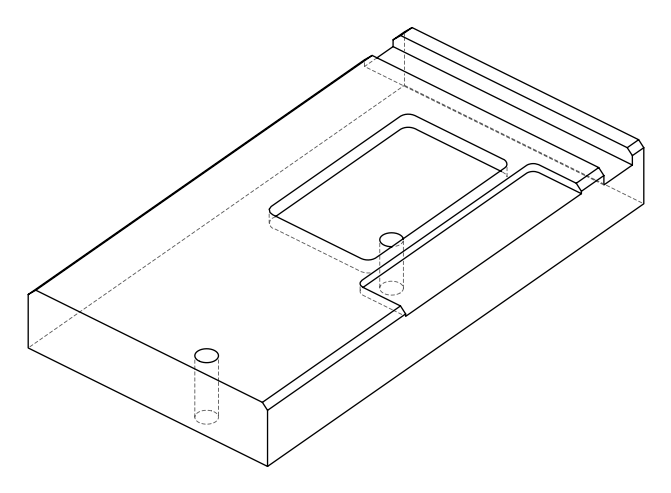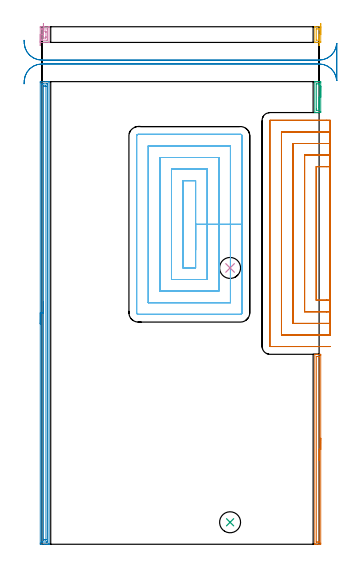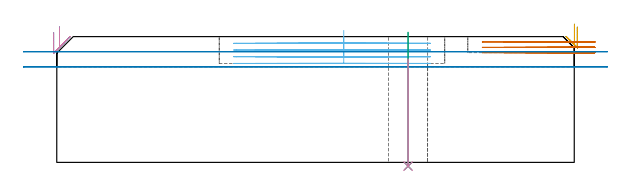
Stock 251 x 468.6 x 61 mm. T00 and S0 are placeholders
(PLAN: 10 operations, 3 tool changes, 47.5 min)
(1 AREA_MILL | FG_CHAMFER_SURFACE | UGT0205_001 | 2.94 min | 2559 mm3)
(2 AREA_MILL_1 | FG_CHAMFER_SURFACE_1 | UGT0205_001 | 10.27 min | 13565 mm3)
(3 AREA_MILL_2 | FG_CHAMFER_SURFACE_2 | UGT0205_001 | 0.64 min | 511 mm3)
(4 AREA_MILL_3 | FG_CHAMFER_SURFACE_3 | UGT0205_001 | 0.56 min | 612 mm3)
(5 AREA_MILL_4 | FG_CHAMFER_SURFACE_4 | UGT0205_001 | 0.42 min | 260 mm3)
(6 MILL_RECTANGULAR_POCKET | POCKET_RECTANGULAR_STRAIGHT | UGT0201_103 | Follow Part, ap 3.5, ae 75% | 14.68 min | 250956 mm3)
(7 MILL_SLOT | SLOT_PARTIAL_RECTANGULAR | UGT0201_103 | Follow Part, ap 3.5, ae 75% | 14.94 min | 87846 mm3)
(8 MILL_RECTANGULAR_SLOT | SLOT_RECTANGULAR | UGT0201_004 | Follow Part, ap 8, ae 75% | 2.58 min | 130568 mm3)
(9 INDEXABLE_INSERT_DRILL_THROUGH_HOLE_FROM_SOLID | STEP1HOLE | NXT0302_009 | 0.26 min | 17317 mm3)
(10 INDEXABLE_INSERT_DRILL_THROUGH_HOLE_FROM_SOLID_1 | STEP1HOLE_1 | NXT0302_009 | 0.21 min | 13523 mm3)
(TOOL UGT0205_001 | Chamfer Mill 20 x 3 x 45 deg. | D20 FL50 Z2)
(TOOL UGT0201_103 | End Mill 14 mm | D14 FL19 Z2)
(TOOL UGT0201_004 | End Mill 32 mm | D32 FL53 Z6)
(TOOL NXT0302_009 | Index. Insert Drill 19mm [880-D1900L25-05] | D19 PA176 FL95 Z2)
(OP 1 AREA_MILL)
G17 G21 G94 G90
T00 M6
G54
G17 G0 G90 X252.5 Y96. S1061 M3
G43 Z71. H0
Z65.6
G94 G1 Y95.962 Z64.728 F250.
Y95.848 Z63.863
Y95.659 Z63.012
Y95.397 Z62.18
Y95.063 Z61.374
Y94.66 Z60.6
Y94.192 Z59.864
Y93.66 Z59.172
Y93.071 Z58.529
Y92.428 Z57.94
Y91.736 Z57.408
Y91. Z56.94
Y90.226 Z56.537
Y89.42 Z56.203
Y88.588 Z55.941
Y87.736 Z55.752
Y86.872 Z55.638
Y86. Z55.6
Y1.026
X252.499 Y0.627 Z55.601
X252.495 Y0.137 Z55.603
X252.491 Y0.009 Z55.605
X252.01 Y0. Z56.086
X250.242 Z57.853
X248.829 Z59.267
X248.474 Z59.621
X247.493 Z60.607
X247.118 Y0.008 Z60.973
X247.103 Y0.009 Z60.988
X247.1 Y0.18 Z61.
Y171.82
X247.103 Y171.992 Z60.988
X247.119 Y172. Z60.972
X247.493 Z60.606
X247.763 Z60.336
X248.474 Z59.621
X249.713 Z58.384
X251.126 Z56.969
X251.746 Z56.35
X252.01 Y171.997 Z56.086
X252.491 Y171.991 Z55.605
X252.495 Y171.863 Z55.603
X252.499 Y171.373 Z55.601
X252.5 Y170.878 Z55.6
Y86.
X251.086 Z57.014
X251.085 Y2.095 Z57.015
X251.084 Y2.041 Z57.016
X251.082 Y2.016 Z57.018
X251.08 Y2.011 Z57.02
X251.062 Y2.009 Z57.038
X250.651 Y2.001 Z57.449
X249.358 Z58.742
X248.881 Y2.003 Z59.219
X248.636 Y2.01 Z59.464
X248.521 Y2.017 Z59.579
X248.515 Y2.373 Z59.585
Y2.415
Y169.905
X248.516 Y169.959 Z59.584
X248.518 Y169.984 Z59.582
X248.52 Y169.989 Z59.58
X248.539 Y169.991 Z59.561
X248.949 Y169.999 Z59.151
X250.242 Z57.858
X250.719 Y169.998 Z57.381
X250.964 Y169.99 Z57.136
X251.079 Y169.984 Z57.021
X251.085 Y169.627 Z57.015
Y169.586
X251.086 Y86. Z57.014
Y85.128 Z57.052
Y84.264 Z57.166
Y83.412 Z57.355
Y82.58 Z57.617
Y81.774 Z57.951
Y81. Z58.354
Y80.264 Z58.823
Y79.572 Z59.354
Y78.929 Z59.943
Y78.34 Z60.586
Y77.809 Z61.278
Y77.34 Z62.014
Y76.937 Z62.788
Y76.603 Z63.594
Y76.341 Z64.426
Y76.152 Z65.278
Y76.038 Z66.143
Y76. Z67.014
G0 Z71.
M5
M2
(OP 2 AREA_MILL_1)
G17 G21 G94 G90
T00 M6
G54
G17 G0 G90 X-1.5 Y199.45 S1061 M3
G43 Z71. H0
Z63.
G94 G1 Y199.488 Z62.128 F250.
Y199.602 Z61.264
Y199.791 Z60.412
Y200.053 Z59.58
Y200.387 Z58.774
Y200.79 Z58.
Y201.258 Z57.264
Y201.79 Z56.572
Y202.379 Z55.929
Y203.022 Z55.34
Y203.714 Z54.808
Y204.45 Z54.34
Y205.224 Z53.937
Y206.03 Z53.603
Y206.862 Z53.341
Y207.714 Z53.152
Y208.578 Z53.038
Y209.45 Z53.
Y417.85
X-1.499 Y418.269 Z53.001
X-1.495 Y418.739 Z53.003
X-1.492 Y418.89 Z53.006
X-1.031 Y418.9 Z53.466
X3.383 Z57.877
X4.785 Z59.281
X5.148 Z59.643
X5.875 Z60.375
X6.114 Z60.613
X6.489 Y418.893 Z60.98
X6.497 Y418.891 Z60.988
X6.5 Y418.716 Z61.
Y0.18
X6.504 Y0.01 Z60.995
X6.489 Y0.008 Z60.98
X6.114 Y0. Z60.613
X5.875 Z60.375
X5.148 Z59.643
X3.902 Z58.399
X2.621 Z57.116
X-1.031 Y0.001 Z53.466
X-1.26 Y0.004 Z53.237
X-1.492 Y0.01 Z53.006
X-1.495 Y0.161 Z53.003
X-1.499 Y0.631 Z53.001
X-1.5 Y1.107 Z53.
Y209.45
X-0.086 Z54.414
X-0.085 Y416.416 Z54.415
Y416.48
X-0.079 Y416.886 Z54.421
X0.324 Y416.896 Z54.824
X0.735 Y416.899 Z55.235
X1.203 Y416.9 Z55.703
X4.265 Y416.899 Z58.765
X4.737 Y416.897 Z59.237
X4.974 Y416.89 Z59.474
X5.079 Y416.865 Z59.579
X5.085 Y416.544 Z59.585
Y416.48
Y2.484
Y2.42
X5.079 Y2.014 Z59.579
X4.676 Y2.004 Z59.176
X4.265 Y2.001 Z58.765
X3.797 Y2. Z58.297
X0.735 Y2.001 Z55.235
X0.263 Y2.003 Z54.763
X0.026 Y2.01 Z54.526
X-0.079 Y2.035 Z54.421
X-0.085 Y2.356 Z54.415
Y2.42
X-0.086 Y209.45 Z54.414
X1.328 Z55.828
X1.329 Y414.691 Z55.829
X1.33 Y414.838 Z55.83
X1.333 Y414.873 Z55.833
X1.335 Y414.885 Z55.835
X1.344 Y414.89 Z55.844
X1.414 Y414.897 Z55.914
X1.617 Y414.899 Z56.117
X2.294 Y414.9 Z56.794
X3.177 Z57.677
X3.383 Y414.898 Z57.883
X3.588 Y414.894 Z58.088
X3.646 Y414.89 Z58.146
X3.665 Y414.883 Z58.165
X3.667 Y414.866 Z58.167
X3.67 Y414.789 Z58.17
X3.671 Y414.691 Z58.171
Y414.399
Y4.208
X3.67 Y4.062 Z58.17
X3.667 Y4.027 Z58.167
X3.665 Y4.015 Z58.165
X3.655 Y4.01 Z58.155
X3.586 Y4.003 Z58.086
X3.383 Y4.001 Z57.883
X2.706 Y4. Z57.206
X1.823 Z56.323
X1.617 Y4.002 Z56.117
X1.412 Y4.006 Z55.912
X1.354 Y4.01 Z55.854
X1.335 Y4.016 Z55.835
X1.333 Y4.034 Z55.833
X1.33 Y4.111 Z55.83
X1.329 Y4.208 Z55.829
X1.328 Y4.501 Z55.828
Y209.45
Y210.322 Z55.867
Y211.186 Z55.98
Y212.038 Z56.169
Y212.87 Z56.432
Y213.676 Z56.765
Y214.45 Z57.168
Y215.186 Z57.637
Y215.878 Z58.168
Y216.521 Z58.757
Y217.11 Z59.401
Y217.642 Z60.093
Y218.11 Z60.828
Y218.513 Z61.602
Y218.847 Z62.408
Y219.109 Z63.24
Y219.298 Z64.092
Y219.412 Z64.957
Y219.45 Z65.828
G0 Z71.
M5
M2
(OP 3 AREA_MILL_2)
G17 G21 G94 G90
T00 M6
G54
G17 G0 G90 X252.5 Y414.9 S1061 M3
G43 Z71. H0
Z65.6
G94 G1 Y414.862 Z64.728 F250.
Y414.748 Z63.863
Y414.559 Z63.012
Y414.297 Z62.18
Y413.963 Z61.374
Y413.56 Z60.6
Y413.091 Z59.864
Y412.56 Z59.172
Y411.971 Z58.529
Y411.328 Z57.94
Y410.636 Z57.408
Y409.9 Z56.94
Y409.126 Z56.537
Y408.32 Z56.203
Y407.488 Z55.941
Y406.636 Z55.752
Y405.772 Z55.638
Y404.9 Z55.6
Y391.908
X252.499 Y391.509 Z55.601
X252.494 Y391.021 Z55.603
X252.491 Y390.909 Z55.605
X252.01 Y390.9 Z56.085
X250.242 Z57.852
X249.681 Z58.416
X249.358 Z58.738
X248.796 Z59.3
X248.474 Z59.621
X247.457 Z60.642
X247.117 Y390.907 Z60.974
X247.103 Y390.909 Z60.988
X247.1 Y391.063 Z61.
Y418.737
X247.102 Y418.892 Z60.988
X247.117 Y418.9 Z60.973
X247.457 Z60.642
X247.829 Z60.271
X248.474 Z59.621
X249.68 Z58.416
X250.242 Z57.852
X251.73 Z56.366
X252.01 Y418.897 Z56.085
X252.491 Y418.891 Z55.605
X252.494 Y418.779 Z55.603
X252.499 Y418.291 Z55.601
X252.5 Y417.796 Z55.6
Y404.9
X251.086 Z57.014
Y393.295
X251.085 Y393.082 Z57.015
X251.082 Y392.975 Z57.018
X251.079 Y392.925 Z57.021
X251.072 Y392.91 Z57.028
X251.024 Y392.907 Z57.076
X250.632 Y392.901 Z57.468
X248.864 Z59.236
X248.633 Y392.906 Z59.467
X248.529 Y392.91 Z59.571
X248.516 Y393.252 Z59.584
X248.515 Y393.295 Z59.585
X248.514 Y394.146 Z59.586
Y416.505
X248.515 Y416.718 Z59.585
X248.518 Y416.824 Z59.582
X248.521 Y416.875 Z59.579
X248.528 Y416.89 Z59.572
X248.577 Y416.892 Z59.523
X248.968 Y416.899 Z59.132
X250.736 Z57.364
X250.967 Y416.894 Z57.133
X251.071 Y416.89 Z57.029
X251.084 Y416.548 Z57.016
X251.085 Y416.505 Z57.015
X251.086 Y415.653 Z57.014
Y404.9
Y404.028 Z57.052
Y403.163 Z57.166
Y402.312 Z57.355
Y401.48 Z57.617
Y400.674 Z57.951
Y399.9 Z58.354
Y399.164 Z58.823
Y398.472 Z59.354
Y397.829 Z59.943
Y397.24 Z60.586
Y396.708 Z61.278
Y396.24 Z62.014
Y395.837 Z62.788
Y395.503 Z63.594
Y395.241 Z64.426
Y395.052 Z65.278
Y394.938 Z66.143
Y394.9 Z67.014
G0 Z71.
M5
M2
(OP 4 AREA_MILL_3)
G17 G21 G94 G90
T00 M6
G54
G17 G0 G90 X-1.5 Y451.5 S1061 M3
G43 Z71. H0
Z63.
G94 G1 Y451.538 Z62.129 F250.
Y451.652 Z61.264
Y451.841 Z60.412
Y452.103 Z59.58
Y452.437 Z58.774
Y452.84 Z58.
Y453.308 Z57.264
Y453.84 Z56.572
Y454.429 Z55.929
Y455.072 Z55.34
Y455.764 Z54.809
Y456.5 Z54.34
Y457.274 Z53.937
Y458.08 Z53.603
Y458.912 Z53.341
Y459.764 Z53.152
Y460.628 Z53.038
Y461.5 Z53.
Y467.71
X-1.499 Y468.124 Z53.001
X-1.493 Y468.586 Z53.003
X-1.491 Y468.593 Z53.005
X-1.031 Y468.6 Z53.464
X1.617 Z56.11
X2.431 Z56.93
X2.5 Z56.999
X6.43 Y468.599 Z60.928
X6.495 Y468.59 Z60.994
X6.5 Y468.565 Z61.
X6.501 Y454.41 Z60.999
X6.427 Y454.4 Z60.926
X2.431 Z56.93
X1.617 Z56.11
X-1.031 Y454.401 Z53.464
X-1.259 Y454.402 Z53.236
X-1.491 Y454.407 Z53.005
X-1.493 Y454.414 Z53.003
X-1.499 Y454.876 Z53.001
X-1.5 Y455.345 Z53.
Y461.5
X-0.086 Z54.414
X-0.085 Y466.358 Z54.415
X-0.082 Y466.562 Z54.418
X-0.08 Y466.585 Z54.42
X-0.078 Y466.59 Z54.422
X-0.04 Y466.593 Z54.46
X0.089 Y466.598 Z54.589
X0.25 Y466.6 Z54.75
X0.492 Z54.992
X5.015 Y466.599 Z59.515
X5.043 Y466.598 Z59.543
X5.072 Y466.594 Z59.572
X5.079 Y466.59 Z59.579
X5.082 Y466.582 Z59.582
X5.084 Y466.55 Z59.584
X5.086 Y466.42 Z59.586
Y466.358
X5.085 Y456.642 Z59.585
X5.082 Y456.438 Z59.582
X5.08 Y456.415 Z59.58
X5.078 Y456.41 Z59.578
X5.04 Y456.407 Z59.54
X4.911 Y456.402 Z59.411
X4.75 Y456.4 Z59.25
X4.508 Z59.008
X-0.015 Y456.401 Z54.485
X-0.043 Y456.402 Z54.457
X-0.072 Y456.406 Z54.428
X-0.079 Y456.41 Z54.421
X-0.082 Y456.418 Z54.418
X-0.084 Y456.45 Z54.416
X-0.086 Y456.58 Z54.414
Y456.642
Y461.5
X1.328 Z55.828
Y463.114
X1.329 Y463.708 Z55.829
X1.33 Y463.996 Z55.83
X1.336 Y464.591 Z55.836
X1.609 Y464.6 Z56.109
X3.374 Z57.874
X3.664 Y464.591 Z58.164
X3.669 Y464.305 Z58.169
X3.671 Y463.708 Z58.171
Y463.419
Y459.886
Y459.292
X3.67 Y459.004 Z58.17
X3.664 Y458.409 Z58.164
X3.391 Y458.4 Z57.891
X1.626 Z56.126
X1.336 Y458.409 Z55.836
X1.331 Y458.695 Z55.831
X1.329 Y459.292 Z55.829
Y459.581
X1.328 Y461.5 Z55.828
Y462.372 Z55.867
Y463.236 Z55.98
Y464.088 Z56.169
Y464.92 Z56.432
Y465.726 Z56.765
Y466.5 Z57.168
Y467.236 Z57.637
Y467.928 Z58.168
Y468.571 Z58.757
Y469.16 Z59.401
Y469.692 Z60.093
Y470.16 Z60.828
Y470.563 Z61.602
Y470.897 Z62.408
Y471.159 Z63.24
Y471.348 Z64.092
Y471.462 Z64.957
Y471.5 Z65.828
G0 Z71.
M5
M2
(OP 5 AREA_MILL_4)
G17 G21 G94 G90
T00 M6
G54
G17 G0 G90 X252.5 Y471.5 S1061 M3
G43 Z71. H0
Z65.6
G94 G1 Y471.462 Z64.728 F250.
Y471.348 Z63.863
Y471.159 Z63.012
Y470.897 Z62.18
Y470.563 Z61.374
Y470.16 Z60.6
Y469.692 Z59.864
Y469.16 Z59.172
Y468.571 Z58.529
Y467.928 Z57.94
Y467.236 Z57.408
Y466.5 Z56.94
Y465.726 Z56.537
Y464.92 Z56.203
Y464.088 Z55.941
Y463.237 Z55.752
Y462.372 Z55.638
Y461.5 Z55.6
Y455.27
X252.497 Y454.876 Z55.603
X252.49 Y454.407 Z55.604
X252.483 Y454.404 Z55.611
X252.01 Y454.4 Z56.083
X251.195 Z56.904
X251.126 Z56.973
X247.174 Y454.401 Z60.925
X247.105 Y454.41 Z60.994
X247.1 Y454.434 Z61.
Y468.566
X247.105 Y468.59 Z60.994
X247.176 Y468.6 Z60.923
X251.195 Z56.904
X252.01 Y468.599 Z56.083
X252.483 Y468.596 Z55.611
X252.49 Y468.593 Z55.604
X252.497 Y468.124 Z55.603
X252.5 Y467.635 Z55.6
Y461.5
X251.086 Z57.014
X251.085 Y456.642 Z57.015
X251.081 Y456.433 Z57.019
X251.08 Y456.415 Z57.02
X251.018 Y456.409 Z57.082
X250.889 Y456.403 Z57.211
X250.727 Y456.401 Z57.373
X250.485 Y456.4 Z57.615
X248.716 Z59.384
X248.596 Y456.401 Z59.504
X248.568 Y456.402 Z59.532
X248.541 Y456.407 Z59.559
X248.521 Y456.414 Z59.579
X248.519 Y456.445 Z59.581
X248.515 Y456.602 Z59.585
X248.514 Y456.642 Z59.586
X248.515 Y466.358 Z59.585
X248.519 Y466.567 Z59.581
X248.52 Y466.585 Z59.58
X248.582 Y466.591 Z59.518
X248.711 Y466.597 Z59.389
X248.873 Y466.599 Z59.227
X249.115 Y466.6 Z58.985
X250.884 Z57.216
X251.004 Y466.599 Z57.096
X251.032 Y466.598 Z57.068
X251.059 Y466.593 Z57.041
X251.079 Y466.586 Z57.021
X251.081 Y466.555 Z57.019
X251.085 Y466.398 Z57.015
X251.086 Y466.358 Z57.014
Y465.515
Y461.5
Y460.628 Z57.052
Y459.764 Z57.166
Y458.912 Z57.355
Y458.08 Z57.617
Y457.274 Z57.951
Y456.5 Z58.354
Y455.764 Z58.823
Y455.072 Z59.354
Y454.429 Z59.943
Y453.84 Z60.586
Y453.309 Z61.278
Y452.84 Z62.014
Y452.437 Z62.788
Y452.103 Z63.594
Y451.841 Z64.426
Y451.652 Z65.278
Y451.538 Z66.143
Y451.5 Z67.014
G0 Z71.
M5
M2
(OP 6 MILL_RECTANGULAR_POCKET)
G17 G21 G94 G90
T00 M6
G54
G17 G0 G90 X139.2 Y266.375 S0 M3
G43 Z71. H0
Z64.
G94 G1 Y289.7 Z57.75 F250.
Y329.2 F500.
X127.8
Y250.2
X139.2
Y289.7
X149.7
Y339.7
X117.3
Y239.7
X149.7
Y289.7
X160.2
Y350.2
X106.8
Y229.2
X160.2
Y289.7
X170.7
Y360.7
X96.3
Y218.7
X170.7
Y289.7
X181.2
Y369.8
G3 X179.8 Y371.2 R1.4
G1 X87.2
G3 X85.8 Y369.8 R1.4
G1 Y209.6
G3 X87.2 Y208.2 R1.4
G1 X179.8
G3 X181.2 Y209.6 R1.4
G1 Y289.7
Y290.7
G0 X139.2 Y266.375 Z60.75
G1 Y289.7 Z54.5 F250.
Y329.2 F500.
X127.8
Y250.2
X139.2
Y289.7
X149.7
Y339.7
X117.3
Y239.7
X149.7
Y289.7
X160.2
Y350.2
X106.8
Y229.2
X160.2
Y289.7
X170.7
Y360.7
X96.3
Y218.7
X170.7
Y289.7
X181.2
Y369.8
G3 X179.8 Y371.2 R1.4
G1 X87.2
G3 X85.8 Y369.8 R1.4
G1 Y209.6
G3 X87.2 Y208.2 R1.4
G1 X179.8
G3 X181.2 Y209.6 R1.4
G1 Y289.7
Y290.7
G0 X139.2 Y266.375 Z57.5
G1 Y289.7 Z51.25 F250.
Y329.2 F500.
X127.8
Y250.2
X139.2
Y289.7
X149.7
Y339.7
X117.3
Y239.7
X149.7
Y289.7
X160.2
Y350.2
X106.8
Y229.2
X160.2
Y289.7
X170.7
Y360.7
X96.3
Y218.7
X170.7
Y289.7
X181.2
Y369.8
G3 X179.8 Y371.2 R1.4
G1 X87.2
G3 X85.8 Y369.8 R1.4
G1 Y209.6
G3 X87.2 Y208.2 R1.4
G1 X179.8
G3 X181.2 Y209.6 R1.4
G1 Y289.7
Y290.7
G0 X139.2 Y266.375 Z54.25
G1 Y289.7 Z48. F250.
Y329.2 F500.
X127.8
Y250.2
X139.2
Y289.7
X149.7
Y339.7
X117.3
Y239.7
X149.7
Y289.7
X160.2
Y350.2
X106.8
Y229.2
X160.2
Y289.7
X170.7
Y360.7
X96.3
Y218.7
X170.7
Y289.7
X181.2
Y369.8
G3 X179.8 Y371.2 R1.4
G1 X87.2
G3 X85.8 Y369.8 R1.4
G1 Y209.6
G3 X87.2 Y208.2 R1.4
G1 X179.8
G3 X181.2 Y209.6 R1.4
G1 Y289.7
Y290.7
G0 Z71.
M5
M2
(OP 7 MILL_SLOT)
G17 G21 G94 G90
T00 M6
G54
G17 G0 G90 X261. Y341.9 S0 M3
G43 Z71. H0
Z58.4
G94 G1 X258. F250.
X248.4 F500.
Y221.
X258.
X261. F250.
Y352.4
X258.
X237.9 F500.
Y210.5
X258.
X261. F250.
Y362.9
X258.
X227.4 F500.
Y200.
X258.
X261. F250.
Y373.4
X258.
X216.9 F500.
Y189.5
X258.
X261. F250.
Y383.9
X258.
X206.6 F500.
G3 X206.4 Y383.7 R0.2
G1 Y179.2
G3 X206.6 Y179. R0.2
G1 X258.
X261. F250.
G0 Y341.9 Z55.8
G1 X258.
X248.4 F500.
Y221.
X258.
X261. F250.
Y352.4
X258.
X237.9 F500.
Y210.5
X258.
X261. F250.
Y362.9
X258.
X227.4 F500.
Y200.
X258.
X261. F250.
Y373.4
X258.
X216.9 F500.
Y189.5
X258.
X261. F250.
Y383.9
X258.
X206.6 F500.
G3 X206.4 Y383.7 R0.2
G1 Y179.2
G3 X206.6 Y179. R0.2
G1 X258.
X261. F250.
G0 Y341.9 Z53.2
G1 X258.
X248.4 F500.
Y221.
X258.
X261. F250.
Y352.4
X258.
X237.9 F500.
Y210.5
X258.
X261. F250.
Y362.9
X258.
X227.4 F500.
Y200.
X258.
X261. F250.
Y373.4
X258.
X216.9 F500.
Y189.5
X258.
X261. F250.
Y383.9
X258.
X206.6 F500.
G3 X206.4 Y383.7 R0.2
G1 Y179.2
G3 X206.6 Y179. R0.2
G1 X258.
X261. F250.
G0 Z71.
M5
M2
(OP 8 MILL_RECTANGULAR_SLOT)
G17 G21 G94 G90
T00 M6
G54
G17 G0 G90 X-16.169 Y417.015 S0 M3
G43 Z71. H0
Z53.65
G94 G1 X-15.962 Y420.008 F250.
G2 X0. Y434.9 R16. F500.
G1 X251.
G2 X266.97 Y419.88 R16.
G1 X267.
Y453.42
X266.97
G2 X251. Y438.4 R16.
G1 X0.
G2 X-15.962 Y453.298 R16.
G1 X-16.169 Y456.291 F250.
G0 X-16.154 Y416.885 Z46.3
G1 X-15.97 Y419.879
G2 X0. Y434.9 R16. F500.
G1 X251.
G2 X266.97 Y419.88 R16.
G1 X267.
Y453.42
X266.97
G2 X251. Y438.4 R16.
G1 X0.
G2 X-15.97 Y453.421 R16.
G1 X-16.154 Y456.415 F250.
G0 Z71.
M5
M2
(OP 9 INDEXABLE_INSERT_DRILL_THROUGH_HOLE_FROM_SOLID)
G17 G21 G94 G90
T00 M6
G54
G17 G0 G90 X170.4 Y19.9 S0 M3
G43 Z71. H1
G94 G81 G98 Z-1.832 F250. R63.
G80
M5
M2
(OP 10 INDEXABLE_INSERT_DRILL_THROUGH_HOLE_FROM_SOLID_1)
G17 G21 G94 G90
T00 M6
G54
G17 G0 G90 X170.4 Y250.2 S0 M3
G43 Z71. H1
G94 G81 G98 Z-1.832 F250. R50.
G80
M5
M2
